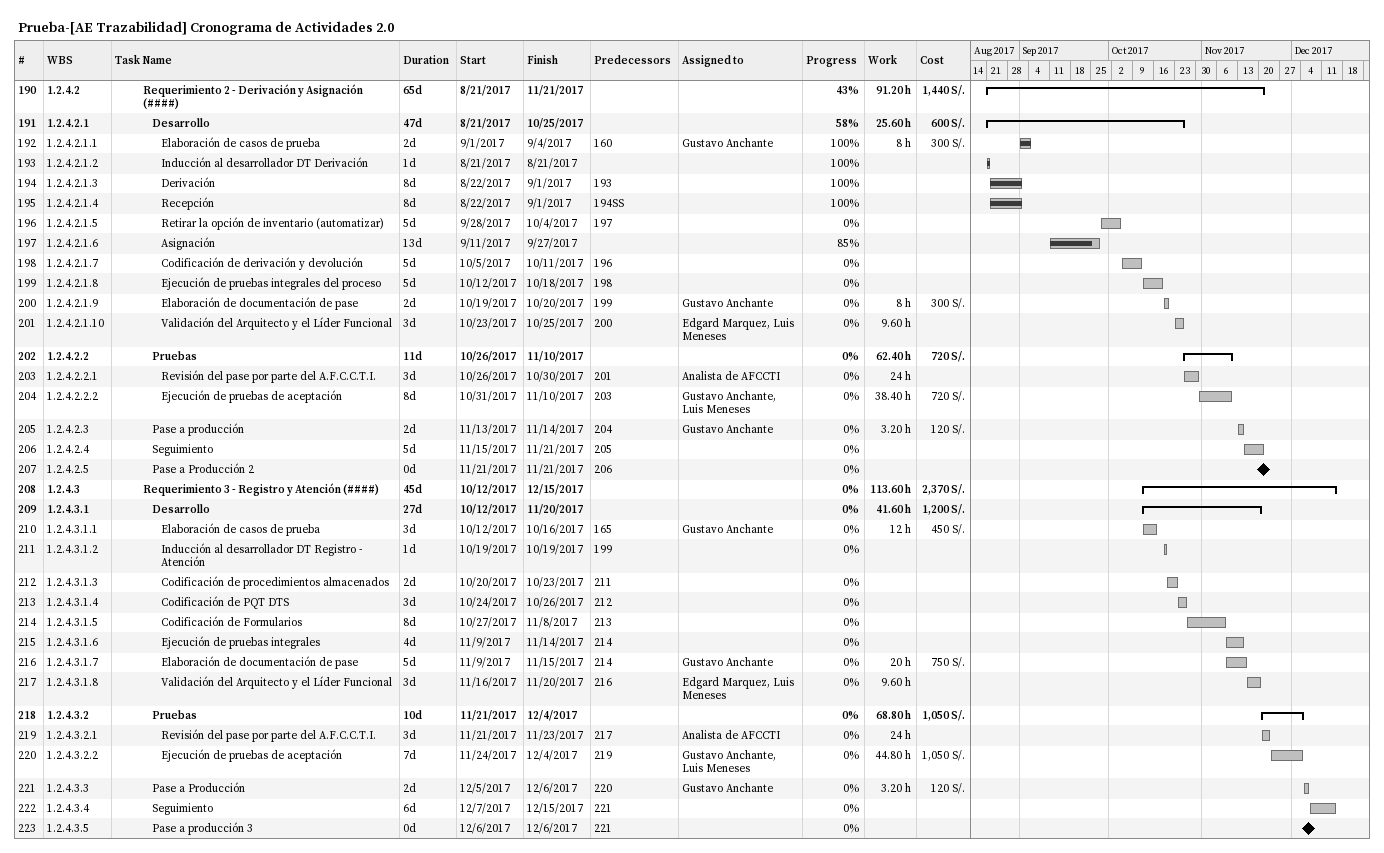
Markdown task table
Prueba-[AE Trazabilidad] Cronograma de Actividades 2.0

| ID | WBS | Task | Duration | Start | Finish | Predecessors | Resources | % complete | Work (h) | Cost (S/.) |
|---|---|---|---|---|---|---|---|---|---|---|
| 190 | 1.2.4.2 | **Requerimiento 2 - Derivación y Asignación (####)** | 65d | 2017-08-21 | 2017-11-21 |  |  | 43 | 91.20 | 1440 |
| 191 | 1.2.4.2.1 | **Desarrollo** | 47d | 2017-08-21 | 2017-10-25 |  |  | 58 | 25.60 | 600 |
| 192 | 1.2.4.2.1.1 | Elaboración de casos de prueba | 2d | 2017-09-01 | 2017-09-04 | 160 | Gustavo Anchante | 100 | 8 | 300 |
| 193 | 1.2.4.2.1.2 | Inducción al desarrollador DT Derivación | 1d | 2017-08-21 | 2017-08-21 |  |  | 100 |  |  |
| 194 | 1.2.4.2.1.3 | Derivación | 8d | 2017-08-22 | 2017-09-01 | 193 |  | 100 |  |  |
| 195 | 1.2.4.2.1.4 | Recepción | 8d | 2017-08-22 | 2017-09-01 | 194SS |  | 100 |  |  |
| 196 | 1.2.4.2.1.5 | Retirar la opción de inventario (automatizar) | 5d | 2017-09-28 | 2017-10-04 | 197 |  | 0 |  |  |
| 197 | 1.2.4.2.1.6 | Asignación | 13d | 2017-09-11 | 2017-09-27 |  |  | 85 |  |  |
| 198 | 1.2.4.2.1.7 | Codificación de derivación y devolución | 5d | 2017-10-05 | 2017-10-11 | 196 |  | 0 |  |  |
| 199 | 1.2.4.2.1.8 | Ejecución de pruebas integrales del proceso | 5d | 2017-10-12 | 2017-10-18 | 198 |  | 0 |  |  |
| 200 | 1.2.4.2.1.9 | Elaboración de documentación de pase | 2d | 2017-10-19 | 2017-10-20 | 199 | Gustavo Anchante | 0 | 8 | 300 |
| 201 | 1.2.4.2.1.10 | Validación del Arquitecto y el Líder Funcional | 3d | 2017-10-23 | 2017-10-25 | 200 | Edgard Marquez, Luis Meneses | 0 | 9.60 |  |
| 202 | 1.2.4.2.2 | **Pruebas** | 11d | 2017-10-26 | 2017-11-10 |  |  | 0 | 62.40 | 720 |
| 203 | 1.2.4.2.2.1 | Revisión del pase por parte del A.F.C.C.T.I. | 3d | 2017-10-26 | 2017-10-30 | 201 | Analista de AFCCTI | 0 | 24 |  |
| 204 | 1.2.4.2.2.2 | Ejecución de pruebas de aceptación | 8d | 2017-10-31 | 2017-11-10 | 203 | Gustavo Anchante, Luis Meneses | 0 | 38.40 | 720 |
| 205 | 1.2.4.2.3 | Pase a producción | 2d | 2017-11-13 | 2017-11-14 | 204 | Gustavo Anchante | 0 | 3.20 | 120 |
| 206 | 1.2.4.2.4 | Seguimiento | 5d | 2017-11-15 | 2017-11-21 | 205 |  | 0 |  |  |
| 207 | 1.2.4.2.5 | Pase a Producción 2 | 0d | 2017-11-21 | 2017-11-21 | 206 |  | 0 |  |  |
| 208 | 1.2.4.3 | **Requerimiento 3 - Registro y Atención (####)** | 45d | 2017-10-12 | 2017-12-15 |  |  | 0 | 113.60 | 2370 |
| 209 | 1.2.4.3.1 | **Desarrollo** | 27d | 2017-10-12 | 2017-11-20 |  |  | 0 | 41.60 | 1200 |
| 210 | 1.2.4.3.1.1 | Elaboración de casos de prueba | 3d | 2017-10-12 | 2017-10-16 | 165 | Gustavo Anchante | 0 | 12 | 450 |
| 211 | 1.2.4.3.1.2 | Inducción al desarrollador DT Registro - Atención | 1d | 2017-10-19 | 2017-10-19 | 199 |  | 0 |  |  |
| 212 | 1.2.4.3.1.3 | Codificación de procedimientos almacenados | 2d | 2017-10-20 | 2017-10-23 | 211 |  | 0 |  |  |
| 213 | 1.2.4.3.1.4 | Codificación de PQT DTS | 3d | 2017-10-24 | 2017-10-26 | 212 |  | 0 |  |  |
| 214 | 1.2.4.3.1.5 | Codificación de Formularios | 8d | 2017-10-27 | 2017-11-08 | 213 |  | 0 |  |  |
| 215 | 1.2.4.3.1.6 | Ejecución de pruebas integrales | 4d | 2017-11-09 | 2017-11-14 | 214 |  | 0 |  |  |
| 216 | 1.2.4.3.1.7 | Elaboración de documentación de pase | 5d | 2017-11-09 | 2017-11-15 | 214 | Gustavo Anchante | 0 | 20 | 750 |
| 217 | 1.2.4.3.1.8 | Validación del Arquitecto y el Líder Funcional | 3d | 2017-11-16 | 2017-11-20 | 216 | Edgard Marquez, Luis Meneses | 0 | 9.60 |  |
| 218 | 1.2.4.3.2 | **Pruebas** | 10d | 2017-11-21 | 2017-12-04 |  |  | 0 | 68.80 | 1050 |
| 219 | 1.2.4.3.2.1 | Revisión del pase por parte del A.F.C.C.T.I. | 3d | 2017-11-21 | 2017-11-23 | 217 | Analista de AFCCTI | 0 | 24 |  |
| 220 | 1.2.4.3.2.2 | Ejecución de pruebas de aceptación | 7d | 2017-11-24 | 2017-12-04 | 219 | Gustavo Anchante, Luis Meneses | 0 | 44.80 | 1050 |
| 221 | 1.2.4.3.3 | Pase a Producción | 2d | 2017-12-05 | 2017-12-06 | 220 | Gustavo Anchante | 0 | 3.20 | 120 |
| 222 | 1.2.4.3.4 | Seguimiento | 6d | 2017-12-07 | 2017-12-15 | 221 |  | 0 |  |  |
| 223 | 1.2.4.3.5 | Pase a producción 3 | 0d | 2017-12-06 | 2017-12-06 | 221 |  | 0 |  |  |
